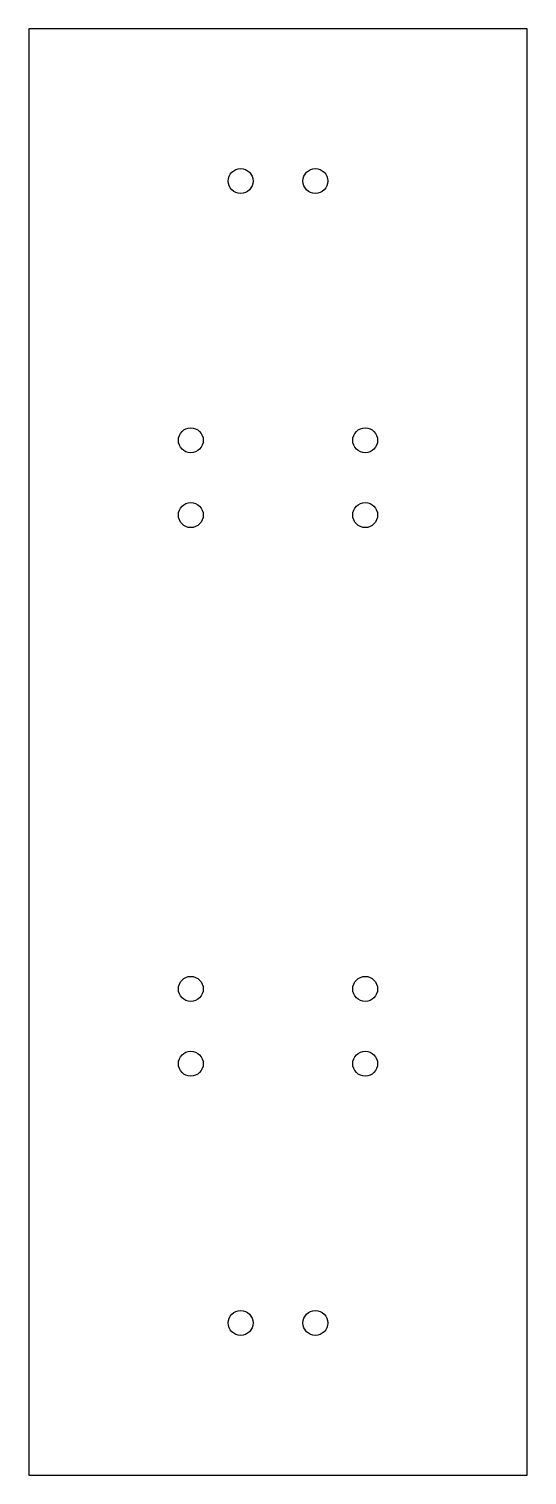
# Model space of a CAD drawing. Extents: x -50 to 50, y -145 to 145.
import ezdxf

# ---------------------------------------------------------------- set-up
doc = ezdxf.new("R2010")
doc.units = 0
doc.layers.get('0').update_dxf_attribs({"linetype": 'CONTINUOUS'})

msp = doc.modelspace()

# ---------------------------------------------------------------- linework, layer by layer
at = {"color": 7, "linetype": 'CONTINUOUS'}
for p, q in [((50, 145), (-50, 145)), ((-50, 145), (-50, -145)), ((50, -145), (50, 145)), ((-50, -145), (50, -145))]:
    msp.add_line(p, q, dxfattribs=at)
for centre in [(-7.5, 114.5), (7.5, 114.5), (-17.5, 62.5), (17.5, 62.5), (-17.5, 47.5), (17.5, 47.5), (-17.5, -47.5), (17.5, -47.5), (-17.5, -62.5), (17.5, -62.5), (-7.5, -114.5), (7.5, -114.5)]:
    msp.add_circle(centre, 2.5, dxfattribs=at)

doc.saveas('drawing.dxf')
